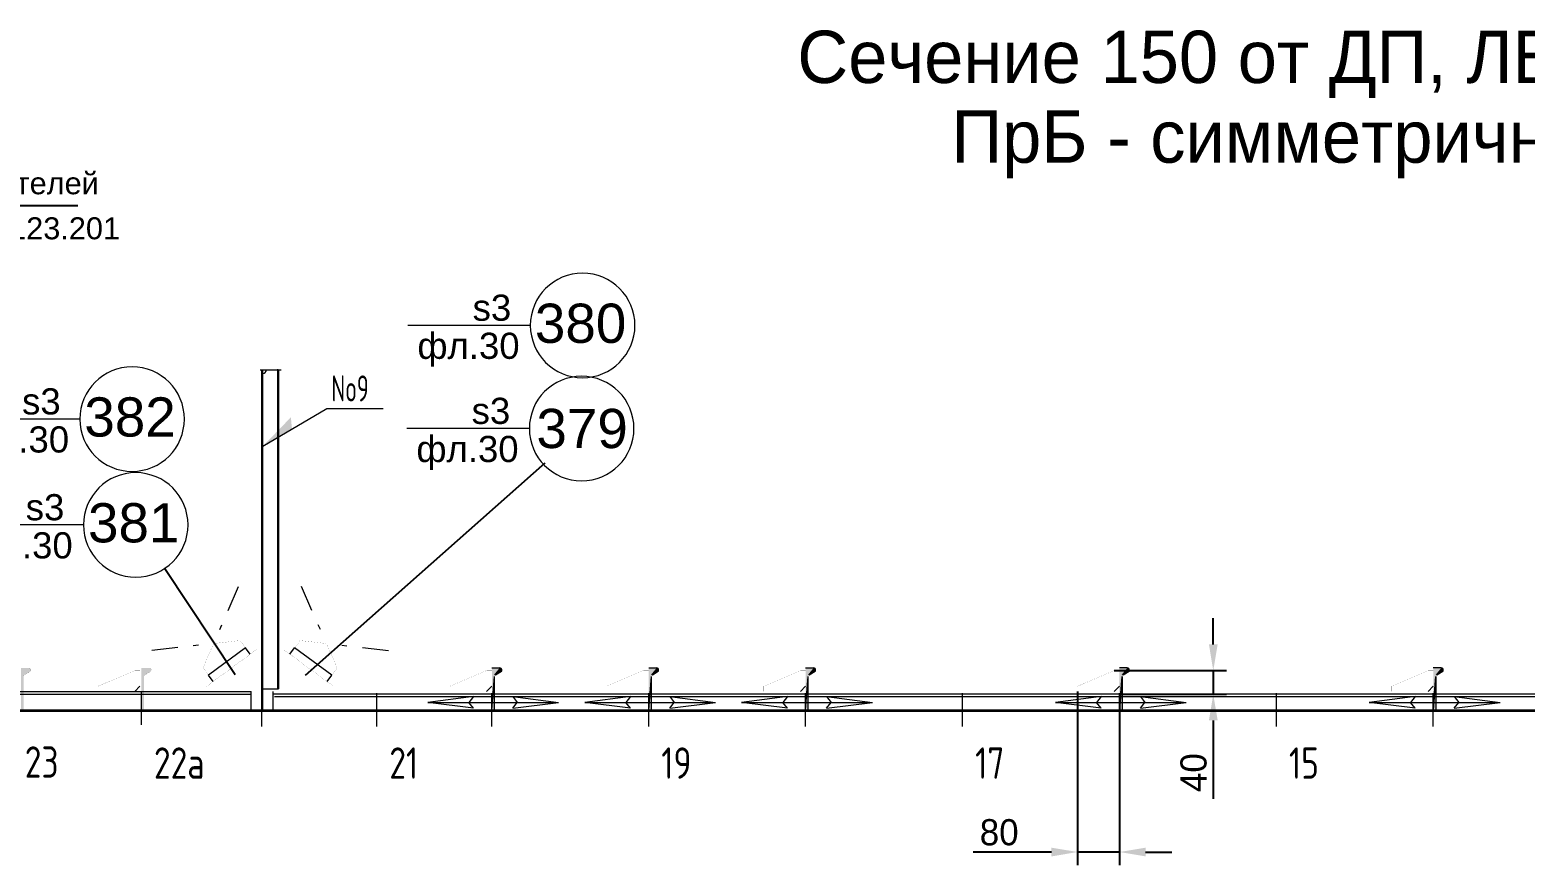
# Model space of a CAD drawing. Header units: millimetres. Extents: x 149544 to 197467, y -3118 to 25363.
# Drawn here: x 155778 to 158637, y 14194 to 15791 of the extents above; entities that cross this region are included whole.
import ezdxf

# ---------------------------------------------------------------- set-up
doc = ezdxf.new("R2010")
doc.units = ezdxf.units.MM
doc.header["$MEASUREMENT"] = 0
for name, pattern in [('K5LT32768', [0]), ('K5LT32769', [0]), ('K5LT32781', [90, 40, -20, 10, -20]), ('K5LT32790', [520, 450, -30, 10, -30]), ('K5LT32791', [0]), ('K5LT32792', [90, 40, -20, 10, -20]), ('K5LT32793', [10, 5, -5])]:
    doc.linetypes.add(name, pattern=pattern)
doc.layers.add('pen_035', color=1, linetype='Continuous')
doc.layers.add('pen_7', color=1, linetype='Continuous')
doc.styles.add('KTEXTSTYLE', font='GOST_AU.SHX', dxfattribs={"width": 0.96, "height": 5})
doc.styles.add('style5', font='arial.ttf', dxfattribs={"height": 3})
doc.dimstyles.new('PB5', dxfattribs={"dimscale": 20, "dimtxt": 2.5, "dimasz": 2.5, "dimexe": 1.25, "dimexo": 0, "dimtad": 1, "dimdec": 0, "dimlfac": 0.25, "dimtxsty": 'Standard', "dimcen": 2.5, "dimclrd": 7, "dimclre": 7, "dimclrt": 4, "dimadec": 0, "dimazin": 0, "dimtfac": 1, "dimtdec": 0, "dimtmove": 0, "dimatfit": 3, "dimfxl": 1.25, "dimarcsym": 0})

# ---------------------------------------------------------------- blocks, each defined once
blk = doc.blocks.new('U35')
at = {"layer": 'pen_035', "color": 1, "linetype": 'K5LT32769', "lineweight": 18, "true_color": 0xff0000}
for p, q in [((-177156.7, -1360.8), (-177161.7, -1424.1)), ((-177156.7, -1360.8), (-177156.7, -1424.1)), ((-177161.7, -1424.1), (-177156.7, -1424.1))]:
    blk.add_line(p, q, dxfattribs=at)
blk = doc.blocks.new('U36')
at = {"layer": 'pen_035', "color": 1, "linetype": 'K5LT32769', "lineweight": 18, "true_color": 0xff0000}
for p in [(-177154.7, -1357.3), (-177144.7, -1351.6)]:
    blk.add_line(p, (-177143.4, -1350.4), dxfattribs=at)
blk = doc.blocks.new('U37')
at = {"layer": 'pen_035', "color": 1, "linetype": 'K5LT32769', "lineweight": 18, "true_color": 0xff0000}
for p in [(-177154.7, -1357.3), (-177143.4, -1350.4)]:
    blk.add_line(p, (-177142.8, -1348.8), dxfattribs=at)
blk = doc.blocks.new('U38')
at = {"layer": 'pen_035', "color": 1, "linetype": 'K5LT32769', "lineweight": 18, "true_color": 0xff0000}
for p in [(-177154.7, -1357.3), (-177142.8, -1348.8)]:
    blk.add_line(p, (-177142.9, -1347.1), dxfattribs=at)
blk = doc.blocks.new('U39')
at = {"layer": 'pen_035', "color": 1, "linetype": 'K5LT32769', "lineweight": 18, "true_color": 0xff0000}
for p in [(-177155.8, -1358.2), (-177142.9, -1347.1)]:
    blk.add_line(p, (-177143.7, -1345.5), dxfattribs=at)
blk = doc.blocks.new('U40')
at = {"layer": 'pen_035', "color": 1, "linetype": 'K5LT32769', "lineweight": 18, "true_color": 0xff0000}
for p in [(-177155.8, -1358.2), (-177143.7, -1345.5)]:
    blk.add_line(p, (-177145, -1344.5), dxfattribs=at)
blk = doc.blocks.new('U41')
at = {"layer": 'pen_035', "color": 1, "linetype": 'K5LT32769', "lineweight": 18, "true_color": 0xff0000}
blk.add_line((-177161.7, -1424.1), (-177156.7, -1360.8), dxfattribs=at)
blk = doc.blocks.new('U42')
at = {"layer": 'pen_035', "color": 1, "linetype": 'K5LT32769', "lineweight": 18, "true_color": 0xff0000}
for p in [(-177145, -1344.5), (-177146.7, -1344.1)]:
    blk.add_line(p, (-177161.7, -1344.1), dxfattribs=at)
blk = doc.blocks.new('U51')
at = {"layer": 'pen_035', "color": 1, "linetype": 'K5LT32769', "lineweight": 18, "true_color": 0xff0000}
for p, q in [((-178361.7, -1344.1), (-178345, -1344.5)), ((-178361.7, -1344.1), (-178346.7, -1344.1)), ((-178345, -1344.5), (-178346.7, -1344.1))]:
    blk.add_line(p, q, dxfattribs=at)
blk = doc.blocks.new('U52')
at = {"layer": 'pen_035', "color": 1, "linetype": 'K5LT32769', "lineweight": 18, "true_color": 0xff0000}
for p in [(-178354.7, -1357.3), (-178344.7, -1351.6)]:
    blk.add_line(p, (-178343.4, -1350.4), dxfattribs=at)
blk = doc.blocks.new('U53')
at = {"layer": 'pen_035', "color": 1, "linetype": 'K5LT32769', "lineweight": 18, "true_color": 0xff0000}
for p in [(-178354.7, -1357.3), (-178343.4, -1350.4)]:
    blk.add_line(p, (-178342.8, -1348.8), dxfattribs=at)
blk = doc.blocks.new('U54')
at = {"layer": 'pen_035', "color": 1, "linetype": 'K5LT32769', "lineweight": 18, "true_color": 0xff0000}
for p in [(-178354.7, -1357.3), (-178342.8, -1348.8)]:
    blk.add_line(p, (-178342.9, -1347.1), dxfattribs=at)
blk = doc.blocks.new('U55')
at = {"layer": 'pen_035', "color": 1, "linetype": 'K5LT32769', "lineweight": 18, "true_color": 0xff0000}
for p in [(-178355.8, -1358.2), (-178342.9, -1347.1)]:
    blk.add_line(p, (-178343.7, -1345.5), dxfattribs=at)
blk = doc.blocks.new('U56')
at = {"layer": 'pen_035', "color": 1, "linetype": 'K5LT32769', "lineweight": 18, "true_color": 0xff0000}
for p in [(-178355.8, -1358.2), (-178343.7, -1345.5)]:
    blk.add_line(p, (-178345, -1344.5), dxfattribs=at)
blk = doc.blocks.new('U57')
at = {"layer": 'pen_035', "color": 1, "linetype": 'K5LT32769', "lineweight": 18, "true_color": 0xff0000}
blk.add_line((-178361.7, -1424.1), (-178356.7, -1360.8), dxfattribs=at)
blk = doc.blocks.new('U58')
at = {"layer": 'pen_035', "color": 1, "linetype": 'K5LT32769', "lineweight": 18, "true_color": 0xff0000}
for p in [(-178361.7, -1424.1), (-178356.7, -1424.1)]:
    blk.add_line(p, (-178356.7, -1360.8), dxfattribs=at)
blk = doc.blocks.new('U59')
at = {"layer": 'pen_035', "color": 1, "linetype": 'K5LT32769', "lineweight": 18, "true_color": 0xff0000}
for p, q in [((-177761.7, -1344.1), (-177745, -1344.5)), ((-177761.7, -1344.1), (-177746.7, -1344.1)), ((-177745, -1344.5), (-177746.7, -1344.1))]:
    blk.add_line(p, q, dxfattribs=at)
blk = doc.blocks.new('U60')
at = {"layer": 'pen_035', "color": 1, "linetype": 'K5LT32769', "lineweight": 18, "true_color": 0xff0000}
for p in [(-177754.7, -1357.3), (-177744.7, -1351.6)]:
    blk.add_line(p, (-177743.4, -1350.4), dxfattribs=at)
blk = doc.blocks.new('U61')
at = {"layer": 'pen_035', "color": 1, "linetype": 'K5LT32769', "lineweight": 18, "true_color": 0xff0000}
for p in [(-177754.7, -1357.3), (-177743.4, -1350.4)]:
    blk.add_line(p, (-177742.8, -1348.8), dxfattribs=at)
blk = doc.blocks.new('U62')
at = {"layer": 'pen_035', "color": 1, "linetype": 'K5LT32769', "lineweight": 18, "true_color": 0xff0000}
for p in [(-177754.7, -1357.3), (-177742.8, -1348.8)]:
    blk.add_line(p, (-177742.9, -1347.1), dxfattribs=at)
blk = doc.blocks.new('U63')
at = {"layer": 'pen_035', "color": 1, "linetype": 'K5LT32769', "lineweight": 18, "true_color": 0xff0000}
for p in [(-177755.8, -1358.2), (-177742.9, -1347.1)]:
    blk.add_line(p, (-177743.7, -1345.5), dxfattribs=at)
blk = doc.blocks.new('U64')
at = {"layer": 'pen_035', "color": 1, "linetype": 'K5LT32769', "lineweight": 18, "true_color": 0xff0000}
for p in [(-177755.8, -1358.2), (-177743.7, -1345.5)]:
    blk.add_line(p, (-177745, -1344.5), dxfattribs=at)
blk = doc.blocks.new('U65')
at = {"layer": 'pen_035', "color": 1, "linetype": 'K5LT32769', "lineweight": 18, "true_color": 0xff0000}
blk.add_line((-177761.7, -1424.1), (-177756.7, -1360.8), dxfattribs=at)
blk = doc.blocks.new('U66')
at = {"layer": 'pen_035', "color": 1, "linetype": 'K5LT32769', "lineweight": 18, "true_color": 0xff0000}
for p in [(-177761.7, -1424.1), (-177756.7, -1424.1)]:
    blk.add_line(p, (-177756.7, -1360.8), dxfattribs=at)
blk = doc.blocks.new('U67')
at = {"layer": 'pen_035', "color": 1, "linetype": 'K5LT32769', "lineweight": 18, "true_color": 0xff0000}
for p, q in [((-176556.7, -1360.8), (-176561.7, -1424.1)), ((-176556.7, -1360.8), (-176556.7, -1424.1)), ((-176561.7, -1424.1), (-176556.7, -1424.1))]:
    blk.add_line(p, q, dxfattribs=at)
blk = doc.blocks.new('U68')
at = {"layer": 'pen_035', "color": 1, "linetype": 'K5LT32769', "lineweight": 18, "true_color": 0xff0000}
for p in [(-176554.7, -1357.3), (-176544.7, -1351.6)]:
    blk.add_line(p, (-176543.4, -1350.4), dxfattribs=at)
blk = doc.blocks.new('U69')
at = {"layer": 'pen_035', "color": 1, "linetype": 'K5LT32769', "lineweight": 18, "true_color": 0xff0000}
for p in [(-176554.7, -1357.3), (-176543.4, -1350.4)]:
    blk.add_line(p, (-176542.8, -1348.8), dxfattribs=at)
blk = doc.blocks.new('U70')
at = {"layer": 'pen_035', "color": 1, "linetype": 'K5LT32769', "lineweight": 18, "true_color": 0xff0000}
for p in [(-176554.7, -1357.3), (-176542.8, -1348.8)]:
    blk.add_line(p, (-176542.9, -1347.1), dxfattribs=at)
blk = doc.blocks.new('U71')
at = {"layer": 'pen_035', "color": 1, "linetype": 'K5LT32769', "lineweight": 18, "true_color": 0xff0000}
for p in [(-176555.8, -1358.2), (-176542.9, -1347.1)]:
    blk.add_line(p, (-176543.7, -1345.5), dxfattribs=at)
blk = doc.blocks.new('U72')
at = {"layer": 'pen_035', "color": 1, "linetype": 'K5LT32769', "lineweight": 18, "true_color": 0xff0000}
for p in [(-176555.8, -1358.2), (-176543.7, -1345.5)]:
    blk.add_line(p, (-176545, -1344.5), dxfattribs=at)
blk = doc.blocks.new('U73')
at = {"layer": 'pen_035', "color": 1, "linetype": 'K5LT32769', "lineweight": 18, "true_color": 0xff0000}
blk.add_line((-176561.7, -1424.1), (-176556.7, -1360.8), dxfattribs=at)
blk = doc.blocks.new('U74')
at = {"layer": 'pen_035', "color": 1, "linetype": 'K5LT32769', "lineweight": 18, "true_color": 0xff0000}
for p in [(-176545, -1344.5), (-176546.7, -1344.1)]:
    blk.add_line(p, (-176561.7, -1344.1), dxfattribs=at)
blk = doc.blocks.new('*D2476')
at = {"color": 7, "lineweight": -2}
for p, q in [((157781.3, 14526), (157781.3, 14193.9)), ((157861.3, 14520.7), (157861.3, 14193.9)), ((157731.3, 14218.9), (157581.3, 14218.9)), ((157861.3, 14218.9), (157781.3, 14218.9)), ((157911.3, 14218.9), (157961.3, 14218.9))]:
    blk.add_line(p, q, dxfattribs=at)
at = {"color": 7}
for points in [[(157731.3, 14227.2), (157731.3, 14210.5), (157781.3, 14218.9)], [(157911.3, 14227.2), (157911.3, 14210.5), (157861.3, 14218.9)]]:
    blk.add_solid(points, dxfattribs=at)
at = {"layer": 'Defpoints', "color": 0}
for p in [(157781.3, 14526), (157861.3, 14520.7), (157781.3, 14218.9)]:
    blk.add_point(p, dxfattribs=at)
at = {"color": 4, "insert": (157631.3, 14256.4), "char_height": 50, "attachment_point": 5}
blk.add_mtext('80', dxfattribs=at)
blk = doc.blocks.new('*D2477')
at = {"color": 7, "lineweight": -2}
for p, q in [((158040.6, 14616), (158040.6, 14666)), ((157851.3, 14566), (158065.6, 14566)), ((158040.6, 14566), (158040.6, 14520.7)), ((157861.3, 14520.7), (158065.6, 14520.7)), ((158040.6, 14470.7), (158040.6, 14320.7))]:
    blk.add_line(p, q, dxfattribs=at)
at = {"color": 7}
for points in [[(158032.3, 14616), (158049, 14616), (158040.6, 14566)], [(158032.3, 14470.7), (158049, 14470.7), (158040.6, 14520.7)]]:
    blk.add_solid(points, dxfattribs=at)
at = {"layer": 'Defpoints', "color": 0}
for p in [(157851.3, 14566), (157861.3, 14520.7), (158040.6, 14520.7)]:
    blk.add_point(p, dxfattribs=at)
at = {"color": 4, "insert": (158003.1, 14370.7), "char_height": 50, "attachment_point": 5, "rotation": 90}
blk.add_mtext('40', dxfattribs=at)

msp = doc.modelspace()

# ---------------------------------------------------------------- hatches: boundary and pattern name
for color, points in [(0, [(156279.2, 15027.7), (156277.1, 15050.3), (156223.3, 14994.7)]), (0, [(155761.3, 14491), (155766.3, 14491), (155766.3, 14554.3), (155766.5, 14555.7), (155767.2, 14556.9), (155768.3, 14557.8), (155778.3, 14563.5), (155779.6, 14564.7), (155780.2, 14566.3), (155780.2, 14568), (155779.4, 14569.6), (155778, 14570.6), (155776.3, 14571), (155761.3, 14571)]), (2, [(155991.3, 14491), (155996.3, 14491), (155996.3, 14554.3), (155996.5, 14555.7), (155997.2, 14556.9), (155998.3, 14557.8), (156008.3, 14563.5), (156009.6, 14564.7), (156010.2, 14566.3), (156010.2, 14568), (156009.4, 14569.6), (156008, 14570.6), (156006.3, 14571), (155991.3, 14571)]), (0, [(156661.3, 14491), (156666.3, 14491), (156666.3, 14554.3), (156666.5, 14555.7), (156667.2, 14556.9), (156668.3, 14557.8), (156678.3, 14563.5), (156679.6, 14564.7), (156680.2, 14566.3), (156680.2, 14568), (156679.4, 14569.6), (156678, 14570.6), (156676.3, 14571), (156661.3, 14571)]), (0, [(156961.3, 14491), (156966.3, 14491), (156966.3, 14554.3), (156966.5, 14555.7), (156967.2, 14556.9), (156968.3, 14557.8), (156978.3, 14563.5), (156979.6, 14564.7), (156980.2, 14566.3), (156980.2, 14568), (156979.4, 14569.6), (156978, 14570.6), (156976.3, 14571), (156961.3, 14571)]), (0, [(157261.3, 14491), (157266.3, 14491), (157266.3, 14554.3), (157266.5, 14555.7), (157267.2, 14556.9), (157268.3, 14557.8), (157278.3, 14563.5), (157279.6, 14564.7), (157280.2, 14566.3), (157280.2, 14568), (157279.4, 14569.6), (157278, 14570.6), (157276.3, 14571), (157261.3, 14571)]), (0, [(157861.3, 14491), (157866.3, 14491), (157866.3, 14554.3), (157866.5, 14555.7), (157867.2, 14556.9), (157868.3, 14557.8), (157878.3, 14563.5), (157879.6, 14564.7), (157880.2, 14566.3), (157880.2, 14568), (157879.4, 14569.6), (157878, 14570.6), (157876.3, 14571), (157861.3, 14571)]), (0, [(158461.3, 14491), (158466.3, 14491), (158466.3, 14554.3), (158466.5, 14555.7), (158467.2, 14556.9), (158468.3, 14557.8), (158478.3, 14563.5), (158479.6, 14564.7), (158480.2, 14566.3), (158480.2, 14568), (158479.4, 14569.6), (158478, 14570.6), (158476.3, 14571), (158461.3, 14571)])]:
    msp.add_hatch(color=color).paths.add_polyline_path(points)

# ---------------------------------------------------------------- linework, layer by layer
at = {"color": 7}
for p, q in [((155276.5, 15455), (155869.6, 15455)), ((156762.8, 14962.7), (156304.3, 14556.7)), ((156035.9, 14761.1), (156170.5, 14558.5))]:
    msp.add_line(p, q, dxfattribs=at)
at = {"color": 0, "linetype": 'K5LT32768', "lineweight": 18}
for p, q in [((156734.9, 15226), (156500.4, 15226)), ((156345.8, 15066.3), (156223.3, 14994.7)), ((156453.7, 15066.4), (156345.9, 15066.4)), ((155873.5, 15046.8), (155639.1, 15046.8)), ((156733, 15028.7), (156498.6, 15028.7)), ((155880.5, 14844.4), (155646.1, 14844.4)), ((156157.2, 14681), (156177.2, 14726.8)), ((156317.4, 14681), (156297.4, 14726.8)), ((156141.1, 14644.4), (156145.1, 14653.5)), ((156333.5, 14644.4), (156329.4, 14653.5)), ((156060.7, 14609.9), (156011, 14604.4)), ((156100.4, 14614.4), (156090.5, 14613.2)), ((156374.2, 14614.4), (156384.1, 14613.2)), ((156413.9, 14609.9), (156463.6, 14604.4)), ((155991.3, 14462), (155991.3, 14526)), ((156221.3, 14459), (156221.3, 14523)), ((156441.3, 14459), (156441.3, 14523)), ((156661.3, 14459), (156661.3, 14523)), ((156961.3, 14459), (156961.3, 14523)), ((157261.3, 14459), (157261.3, 14523)), ((157561.3, 14459), (157561.3, 14523)), ((157861.3, 14459), (157861.3, 14523)), ((158161.3, 14459), (158161.3, 14523)), ((158461.3, 14459), (158461.3, 14523)), ((156626.3, 14516), (156538.8, 14505)), ((156538.8, 14505), (156788.8, 14505)), ((156626.3, 14494), (156538.8, 14505)), ((156626.3, 14516), (156617.5, 14505)), ((156626.3, 14494), (156617.5, 14505)), ((156701.3, 14516), (156788.8, 14505)), ((156701.3, 14516), (156710, 14505)), ((156701.3, 14494), (156788.8, 14505)), ((156701.3, 14494), (156710, 14505)), ((156926.3, 14516), (156838.8, 14505)), ((156838.8, 14505), (157088.8, 14505)), ((156926.3, 14494), (156838.8, 14505)), ((156926.3, 14516), (156917.5, 14505)), ((156926.3, 14494), (156917.5, 14505)), ((157001.3, 14516), (157088.8, 14505)), ((157001.3, 14516), (157010, 14505)), ((157001.3, 14494), (157088.8, 14505)), ((157001.3, 14494), (157010, 14505)), ((157226.3, 14516), (157138.8, 14505)), ((157138.8, 14505), (157388.8, 14505)), ((157226.3, 14494), (157138.8, 14505)), ((157226.3, 14516), (157217.5, 14505)), ((157226.3, 14494), (157217.5, 14505)), ((157301.3, 14516), (157388.8, 14505)), ((157301.3, 14516), (157310, 14505)), ((157301.3, 14494), (157388.8, 14505)), ((157301.3, 14494), (157310, 14505)), ((157826.3, 14516), (157738.8, 14505)), ((157738.8, 14505), (157988.8, 14505)), ((157826.3, 14494), (157738.8, 14505)), ((157826.3, 14516), (157817.5, 14505)), ((157826.3, 14494), (157817.5, 14505)), ((157901.3, 14516), (157988.8, 14505)), ((157901.3, 14516), (157910, 14505)), ((157901.3, 14494), (157988.8, 14505)), ((157901.3, 14494), (157910, 14505)), ((158426.3, 14516), (158338.8, 14505)), ((158338.8, 14505), (158588.8, 14505)), ((158426.3, 14494), (158338.8, 14505)), ((158426.3, 14516), (158417.5, 14505)), ((158426.3, 14494), (158417.5, 14505)), ((158501.3, 14516), (158588.8, 14505)), ((158501.3, 14516), (158510, 14505)), ((158501.3, 14494), (158588.8, 14505)), ((158501.3, 14494), (158510, 14505))]:
    msp.add_line(p, q, dxfattribs=at)
at = {"color": 0, "linetype": 'K5LT32781', "lineweight": 18}
msp.add_line((156218.3, 15141), (156263.3, 15141), dxfattribs=at)
at = {"color": 0, "linetype": 'K5LT32792', "lineweight": 18}
msp.add_line((156221.3, 15141), (156221.3, 15106), dxfattribs=at)
at = {"color": 0, "linetype": 'K5LT32791', "lineweight": 18}
for p, q in [((156221.3, 14491), (156221.3, 15141)), ((156223.3, 14491), (156223.3, 15141)), ((153761.3, 14491), (155991.3, 14491)), ((153761.3, 14488), (155991.3, 14488)), ((153771.3, 14491), (155991.3, 14491)), ((155956.1, 14491), (161712.2, 14491)), ((155956.1, 14491), (161712.2, 14491)), ((155956.1, 14488), (161712.2, 14488))]:
    msp.add_line(p, q, dxfattribs=at)
at = {"color": 0, "linetype": 'K5LT32769', "lineweight": 18}
for p, q in [((156230.3, 15141), (156253.3, 15141)), ((156251.3, 15142.2), (156251.3, 14531)), ((156253.3, 15141), (156253.3, 14531)), ((156190.3, 14609.2), (156119.5, 14557)), ((156199.2, 14597.1), (156190.3, 14609.2)), ((156275.4, 14597.1), (156284.3, 14609.2)), ((156355.1, 14557), (156284.3, 14609.2)), ((156128.4, 14544.9), (156119.5, 14557)), ((156346.2, 14544.9), (156355.1, 14557)), ((153833.3, 14526), (155991.3, 14526)), ((155956.1, 14526), (156201.3, 14526)), ((156201.3, 14491), (156201.3, 14526)), ((156223.3, 14531), (156253.3, 14531)), ((156243.3, 14491), (156243.3, 14526)), ((156651.3, 14526), (156661.3, 14536)), ((157251.3, 14526), (157261.3, 14536)), ((157851.3, 14526), (157861.3, 14536)), ((158451.3, 14526), (158461.3, 14536)), ((153833.3, 14520.7), (155991.3, 14520.7)), ((155956.1, 14520.7), (156201.3, 14520.7)), ((161461.3, 14520.7), (156243.3, 14520.7)), ((161461.3, 14520.7), (156246.1, 14520.7)), ((161461.3, 14515.5), (156246.1, 14515.5))]:
    msp.add_line(p, q, dxfattribs=at)
at = {"color": 2, "linetype": 'K5LT32769', "lineweight": 18}
msp.add_line((155978.5, 14526), (155988.5, 14536), dxfattribs=at)
at = {"color": 0, "linetype": 'K5LT32790', "lineweight": 18}
for p, q in [((152618.8, 14491), (155991.3, 14491)), ((155956.1, 14491), (162917.5, 14491))]:
    msp.add_line(p, q, dxfattribs=at)
at = {"color": 0, "linetype": 'K5LT32768', "const_width": 0.18}
for points in [[(156123.9, 14550.9), (156109.1, 14571.1), (156129.1, 14616.9)], [(156194.8, 14603.1), (156179.9, 14623.3), (156130.3, 14617.7)], [(156279.8, 14603.1), (156294.7, 14623.3), (156344.3, 14617.7)], [(156350.7, 14550.9), (156365.5, 14571.1), (156345.5, 14616.9)]]:
    msp.add_lwpolyline(points, dxfattribs=at)
at = {"color": 0, "linetype": 'K5LT32769', "const_width": 0.18}
for points in [[(156221.3, 14606), (156211.3, 14606), (156116.3, 14536), (156116.3, 14526), (156221.3, 14526)], [(156253.3, 14536), (156263.3, 14526), (156358.3, 14526), (156358.3, 14536), (156263.3, 14606), (156253.3, 14606), (156253.3, 14536)], [(156661.3, 14566), (156651.3, 14566), (156581.3, 14536), (156581.3, 14526), (156651.3, 14526)], [(156961.3, 14566), (156951.3, 14566), (156881.3, 14536), (156881.3, 14526), (156951.3, 14526)], [(157261.3, 14566), (157251.3, 14566), (157181.3, 14536), (157181.3, 14526), (157251.3, 14526)], [(157861.3, 14566), (157851.3, 14566), (157781.3, 14536), (157781.3, 14526), (157851.3, 14526)], [(158461.3, 14566), (158451.3, 14566), (158381.3, 14536), (158381.3, 14526), (158451.3, 14526)]]:
    msp.add_lwpolyline(points, dxfattribs=at)
at = {"color": 0, "linetype": 'K5LT32793', "const_width": 0.18}
msp.add_lwpolyline([(155761.3, 14491), (155766.3, 14491), (155766.3, 14554.3), (155766.5, 14555.7), (155767.2, 14556.9), (155768.3, 14557.8), (155778.3, 14563.5), (155779.6, 14564.7), (155780.2, 14566.3), (155780.2, 14568), (155779.4, 14569.6), (155778, 14570.6), (155776.3, 14571), (155761.3, 14571), (155761.3, 14491)], dxfattribs=at)
at = {"color": 2, "linetype": 'K5LT32769', "const_width": 0.18}
msp.add_lwpolyline([(155988.5, 14566), (155978.5, 14566), (155908.5, 14536), (155908.5, 14526), (155978.5, 14526)], dxfattribs=at)
at = {"color": 2, "linetype": 'K5LT32793', "const_width": 0.18}
msp.add_lwpolyline([(155991.3, 14491), (155996.3, 14491), (155996.3, 14554.3), (155996.5, 14555.7), (155997.2, 14556.9), (155998.3, 14557.8), (156008.3, 14563.5), (156009.6, 14564.7), (156010.2, 14566.3), (156010.2, 14568), (156009.4, 14569.6), (156008, 14570.6), (156006.3, 14571), (155991.3, 14571), (155991.3, 14491)], dxfattribs=at)
at = {"color": 0, "linetype": 'K5LT32768', "lineweight": 18}
for centre, start, end in [((156834.9, 15226), 0, 180), ((156834.9, 15226), 180, 0), ((155973.5, 15046.8), 0, 180), ((156833, 15028.7), 0, 180), ((155973.5, 15046.8), 180, 0), ((156833, 15028.7), 180, 0), ((155980.5, 14844.4), 0, 180), ((155980.5, 14844.4), 180, 0)]:
    msp.add_arc(centre, 100, start, end, dxfattribs=at)
at = {"color": 0, "linetype": 'K5LT32769', "lineweight": 18}
msp.add_arc((156223.3, 15141), 7, 270, 0, dxfattribs=at)

# ---------------------------------------------------------------- block references
at = {"color": 0}
for name, p in [('U51', (335023, 15915.1)), ('U57', (335023, 15915.1)), ('U58', (335023, 15915.1)), ('U56', (335023, 15915.1)), ('U55', (335023, 15915.1)), ('U54', (335023, 15915.1)), ('U53', (335023, 15915.1)), ('U52', (335023, 15915.1)), ('U51', (335323, 15915.1)), ('U57', (335323, 15915.1)), ('U58', (335323, 15915.1)), ('U56', (335323, 15915.1)), ('U55', (335323, 15915.1)), ('U54', (335323, 15915.1)), ('U53', (335323, 15915.1)), ('U52', (335323, 15915.1)), ('U59', (335023, 15915.1)), ('U65', (335023, 15915.1)), ('U66', (335023, 15915.1)), ('U64', (335023, 15915.1)), ('U63', (335023, 15915.1)), ('U62', (335023, 15915.1)), ('U61', (335023, 15915.1)), ('U60', (335023, 15915.1)), ('U42', (335023, 15915.1)), ('U35', (335023, 15915.1)), ('U41', (335023, 15915.1)), ('U40', (335023, 15915.1)), ('U39', (335023, 15915.1)), ('U38', (335023, 15915.1)), ('U37', (335023, 15915.1)), ('U36', (335023, 15915.1)), ('U74', (335023, 15915.1)), ('U67', (335023, 15915.1)), ('U73', (335023, 15915.1)), ('U72', (335023, 15915.1)), ('U71', (335023, 15915.1)), ('U70', (335023, 15915.1)), ('U69', (335023, 15915.1)), ('U68', (335023, 15915.1))]:
    msp.add_blockref(name, p, dxfattribs=at)

# ---------------------------------------------------------------- texts
at = {"color": 0, "char_height": 2.5, "attachment_point": 1, "style": 'KTEXTSTYLE'}
for s, insert in [('\\H3.5;\\W0.965;\\Q15;\\Q0;\\W0.765;\\H50.00;{\\c16711935;No9}', (156354.5, 15130.4)), ('{\\H24x;\\W0.965;\\C6;23}', (155768.3, 14421)), ('{\\H24x;\\W0.965;\\C6;22a}', (156015.3, 14419)), ('{\\H24x;\\W0.965;\\C6;21}', (156465.3, 14419)), ('{\\H24x;\\W0.965;\\C6;19}', (156985.3, 14419)), ('{\\H24x;\\W0.965;\\C6;17}', (157585.3, 14419)), ('{\\H24x;\\W0.965;\\C6;15}', (158185.3, 14419))]:
    msp.add_mtext(s, dxfattribs=dict(at, insert=insert))
at = {"layer": 'pen_7', "color": 0, "style": 'style5', "width": 0.965}
for s, p in [('Сечение 150 от ДП, ЛБ.', (157245.3, 15689.6)), ('ПрБ - симметрично', (157540, 15537.1))]:
    msp.add_text(s, height=100, dxfattribs=at).set_placement(p)
at = {"layer": 'pen_7', "color": 0, "style": 'style5'}
for s, height, p in [('отсек нагнетателей', 42, (155376.4, 15476.8)), ('ч.23321.362123.201', 42, (155414.2, 15390.7)), ('s3', 50, (156624.6, 15234.9)), ('фл.30', 50, (156519.1, 15162)), ('s3', 50, (155763.2, 15055.7)), ('s3', 50, (156622.7, 15037.6)), ('фл.30', 50, (155657.8, 14982.9)), ('фл.30', 50, (156517.2, 14964.7)), ('s3', 50, (155770.2, 14853.3)), ('фл.30', 50, (155664.7, 14780.4))]:
    msp.add_text(s, height=height, dxfattribs=at).set_placement(p)
at = {"layer": 'pen_7', "color": 2, "style": 'style5'}
for s, p in [('380', (156743.6, 15192.6)), ('382', (155882.2, 15013.4)), ('379', (156746.5, 14991.4)), ('381', (155889.2, 14811))]:
    msp.add_text(s, height=75, dxfattribs=at).set_placement(p)

# ---------------------------------------------------------------- dimensions: what is measured, and where the dimension line sits
at = {"color": 7}
dim = msp.add_linear_dim(base=(158040.6, 14520.7), p1=(157851.3, 14566), p2=(157861.3, 14520.7), angle=90, text='40', dimstyle='PB5', dxfattribs=at)
dim.commit()
dim.dimension.update_dxf_attribs({"geometry": '*D2477', "text_midpoint": (158003.1, 14370.7)})
dim = msp.add_linear_dim(base=(157781.3, 14218.9), p1=(157861.3, 14520.7), p2=(157781.3, 14526), text='80', dimstyle='PB5', dxfattribs=at)
dim.commit()
dim.dimension.update_dxf_attribs({"geometry": '*D2476', "text_midpoint": (157631.3, 14256.4)})

doc.saveas('drawing.dxf')
